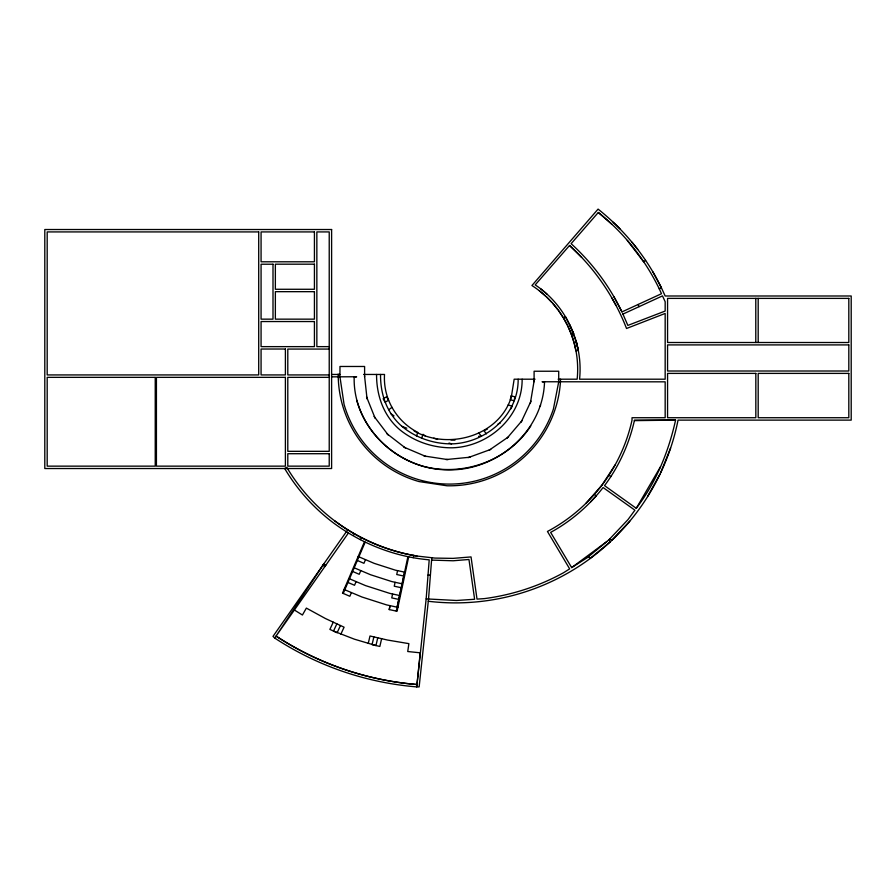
<?xml version="1.0" encoding="UTF-8"?>
<svg xmlns="http://www.w3.org/2000/svg" width="896" height="896" viewBox="0 0 896 896"><rect width="100%" height="100%" fill="white"/><g stroke="black" fill="none" stroke-linecap="round" stroke-linejoin="round"><path stroke-width="1.34" d="M431.771 557.726L428.546 598.886L419.138 686.896L416.741 686.896L426.16 598.886L429.206 559.832C394.565 556.819 361.11 543.458 333.256 522.76A188.832 188.832 0 0 1 284.693 468.53L286.754 467.309A186.446 186.446 0 0 0 416.998 556.046L434.952 558.085L453.029 558.376L471.038 556.92L477.008 599.11L484.344 598.618A224.661 224.661 0 0 0 563.64 572.678L569.654 568.87L547.456 531.462A166.611 166.611 0 0 0 632.027 420.123L632.027 417.726L665.168 417.726L665.168 381.83L542.058 381.763L544.522 381.83C543.043 432.051 495.891 471.632 446.69 469.84C397.522 469.067 352.654 426.944 354.178 376.768L331.61 376.846M368.267 643.429L369.992 635.992L387.397 640.024L408.878 643.642L407.736 651.526L420.213 652.814L416.741 686.896A304.707 304.707 0 0 1 274.702 638.053L273 636.373L347.749 529.749M522.144 379.198C522.491 416.752 488.555 446.813 452.133 447.81C433.059 447.944 414.445 441.728 399.65 429.61C383.488 415.744 376.477 395.349 376.555 374.45M518.157 379.198C518.549 414.859 486.046 443.139 451.539 443.878C433.474 443.89 415.845 437.898 401.901 426.328C386.848 413.213 380.296 394.061 380.542 374.45M511.493 396.032L514.17 379.198L535.08 379.198M530.365 403.189L534.195 380.442M399.493 596.109L399.661 595.314M389.222 609.582L390.051 605.685L389.222 609.582L397.074 611.262L408.71 556.718M392.582 594.014L391.754 597.901L398.787 599.402M395.08 582.322L394.251 586.219L401.285 587.72M397.566 570.629L396.738 574.526L403.771 576.027M397.13 607.197L404.611 572.13M396.301 611.094L407.926 556.55M413.224 557.682L413.728 555.352M373.867 636.888L372.075 644.65L379.837 646.453L381.629 638.691M377.754 637.795L375.95 645.557L354.424 639.195L333.502 631.075L336.862 623.84M675.584 420.123C668.573 451.73 656.074 482.518 636.261 508.312L604.531 485.632C619.069 466.256 629.227 443.744 634.502 420.123L675.584 420.123L634.368 420.638M416.438 436.139L417.805 432.398C396.402 421.378 382.995 398.597 384.518 374.45L363.608 374.45M421.702 438.01L423.046 434.302L425.107 435.87M660.744 472.472L670.566 448.078M511.28 397.32C498.77 436.341 448.347 450.285 414.131 430.998M364.437 541.856L342.507 593.13L349.832 596.266L351.4 592.603M343.235 593.443L365.165 542.17M356.093 581.616L354.536 585.278L347.939 582.456M360.797 570.629L359.229 574.291L352.643 571.469M365.501 559.642L363.933 563.304L357.336 560.482M333.245 622.171L329.885 629.395L337.12 632.744L340.469 625.52M340.861 634.122L344.086 627.2L325.483 618.554L306.365 608.104L302.422 615.026L294.381 610.008M521.136 422.139L531.014 401.117M540.064 406.213L540.59 405.182M510.821 408.934L512.198 406.28M353.942 534.755L354.525 533.702M360.36 539.627L360.931 538.574M647.573 496.462L659.971 474.174M636.261 508.312L660.464 466.782M586.118 503.126L601.989 485.094L615.104 464.957M348.376 533.064L274.702 638.053L323.893 563.808L325.864 565.152M530.824 425.858C508.245 460.824 463.198 476.862 423.282 466.346C391.552 457.274 365.725 432.174 356.731 400.288M507.013 438.234L522.278 420.358M569.542 245.482L535.181 284.906C565.835 305.054 583.43 342.765 579.555 379.198L665.168 379.198L665.168 313.443L626.539 328.485A220.371 220.371 0 0 0 569.542 245.482L581.582 257.32M598.304 212.475L571.122 243.678A222.824 222.824 0 0 1 621.947 311.92L661.494 293.72L659.243 288.826A221.76 221.76 0 0 0 598.382 212.531L611.878 224.28M590.632 501.827L596.232 495.914L594.373 494.402M608.821 539.918L628.006 519.59L634.906 510.182L603.086 487.525C588.907 505.848 570.987 521.27 550.648 532.381L571.67 567.594L587.25 557.704L608.821 539.918L610.333 541.766L590.05 558.488L588.538 556.651M629.742 521.237L611.699 540.344L609.963 538.709M388.786 409.73L391.944 407.344M571.67 567.594L606.973 541.442M488.936 450.352L508.547 436.845M645.59 260.411L643.608 261.744L627.301 240.43M652.859 271.846L661.394 287.784L659.243 288.826L661.371 287.739C646.598 257.152 624.613 230.25 598.08 209.104L531.933 285.533A99.333 99.333 0 0 1 577.158 379.198L558.118 379.198M569.89 324.957L576.475 342.406M487.469 429.027L483.941 430.707L486.371 433.866M498.075 423.976L500.427 422.856M622.944 314.093L662.491 295.893L665.168 301.717L665.168 311.058L627.861 325.405L622.686 313.522M573.821 341.936L571.379 334.354L573.608 333.402L565.499 316.714L563.45 317.946L567.246 324.957M571.379 334.354L573.608 333.514L573.115 332.36M468.115 457.643L490.739 449.422M576.475 342.294L574.179 343.034L575.915 350.806L578.245 350.291L576.094 341.208M478.621 436.33L481.242 436.072L478.8 432.88M445.973 459.57L470.064 457.206M329.224 346.64L316.848 346.64L316.848 231.918L329.224 231.918L329.224 451.326L287.795 451.326L287.795 377.35L329.224 377.35M329.224 349.07L287.795 349.07L287.795 374.931L329.224 374.931M331.61 374.45L339.965 374.45L337.624 374.438M428.019 575.064L430.405 575.064M426.16 598.886L456.456 600.488L474.622 599.267L468.966 559.485L453.107 560.773L431.581 560.101M416.942 684.51A302.232 302.232 0 0 1 276.069 636.093C318.058 663.6 366.923 680.4 416.942 684.522L416.998 684.522M354.178 376.768L356.642 376.835L354.178 376.846M428.254 601.261L428.288 601.261A227.035 227.035 0 0 0 678.048 420.123L851.2 420.123L851.2 295.994L665.168 295.994L661.394 287.784M450.957 439.936L454.966 440.171M424.054 455.986L447.955 459.626M416.998 556.046C387.262 551.029 358.87 538.888 334.69 520.845M405.384 572.298L395.394 570.17L374.226 563.371L358.165 556.506M402.114 583.822L391.731 581.549L370.574 574.75L354.2 567.806M399.627 595.515L389.637 593.342L365.523 585.603L349.507 578.794M397.365 606.099L398.138 606.267M397.902 607.365L386.557 604.89L361.883 596.982L344.075 589.467M433.765 438.2L437.584 439.421M449.008 443.061L451.539 443.878M508.178 404.902L511.918 406.19M401.901 426.328L406.795 428.198M403.872 447.126L425.97 456.523M344.512 588.437L345.251 588.75M608.91 475.261L610.915 476.571M390.622 413.482L394.005 415.878M386.837 433.619L405.619 448.146M540.837 288.915L546.986 294.168M539.381 290.797L545.429 295.982M613.2 222.253L619.965 228.872M546.314 296.722L551.858 302.434M552.664 303.262L557.67 309.467M632.038 242.256L637.717 249.368M374.102 416.438L388.304 435.098M558.398 310.363L562.811 316.994M613.939 296.789L621.947 311.92M611.878 297.976L615.978 305.39M638.086 304.483L639.083 306.656M567.784 325.976L570.92 333.301M366.52 396.782L375.155 418.298M576.442 342.306L578.245 350.291M364.56 375.973L367.046 398.888M758.184 298.39L758.184 342.507M755.787 298.39L755.787 342.507M560.448 379.198L560.448 381.83A111.238 111.238 0 0 1 446.958 485.778L419.026 481.566A111.238 111.238 0 0 1 338.24 376.846L338.24 374.45M534.094 381.763L534.094 371.235L558.712 371.235L558.712 381.83L553.414 409.013A109.514 109.514 0 0 1 344.053 404.298L339.965 376.846L339.965 366.475L364.605 366.475L364.605 376.835M511.101 395.954L510.25 399.851L514.114 400.702L514.976 396.805L511.101 395.954M386.59 396.805L383.141 398.754L385.101 402.214L388.55 400.277L386.59 396.805M331.61 229.522L44.8 229.522L44.8 468.53L331.61 468.53L331.61 229.522M258.709 231.918L47.186 231.918L47.186 374.931L258.709 374.931L258.709 231.918M314.429 231.918L261.072 231.918L261.072 261.8L314.429 261.8L314.429 231.918M314.429 264.186L275.363 264.186L275.363 289.274L314.429 289.274L314.429 264.186M273 264.219L261.072 264.219L261.072 319.155L273 319.155L273 264.219M314.429 291.67L275.363 291.67L275.363 319.155L314.429 319.155L314.429 291.67M848.814 298.39L667.565 298.39L667.565 342.507L848.814 342.507L848.814 298.39M314.429 321.541L261.072 321.541L261.072 346.64L314.429 346.64L314.429 321.541M848.814 344.904L667.565 344.904L667.565 371.011L848.814 371.011L848.814 344.904M285.398 349.026L261.072 349.026L261.072 374.931L285.398 374.931L285.398 349.026M755.832 373.397L667.565 373.397L667.565 417.726L755.832 417.726L755.832 373.397M848.814 373.397L758.184 373.397L758.184 417.726L848.814 417.726L848.814 373.397M155.232 377.35L47.186 377.35L47.186 466.144L155.232 466.144L155.232 377.35M285.398 377.35L156.419 377.35L156.419 466.144L285.398 466.144L285.398 377.35M329.224 453.712L287.795 453.712L287.795 466.144L329.224 466.144L329.224 453.712M324.946 566.451L322.997 565.085L324.946 566.451"/></g></svg>
